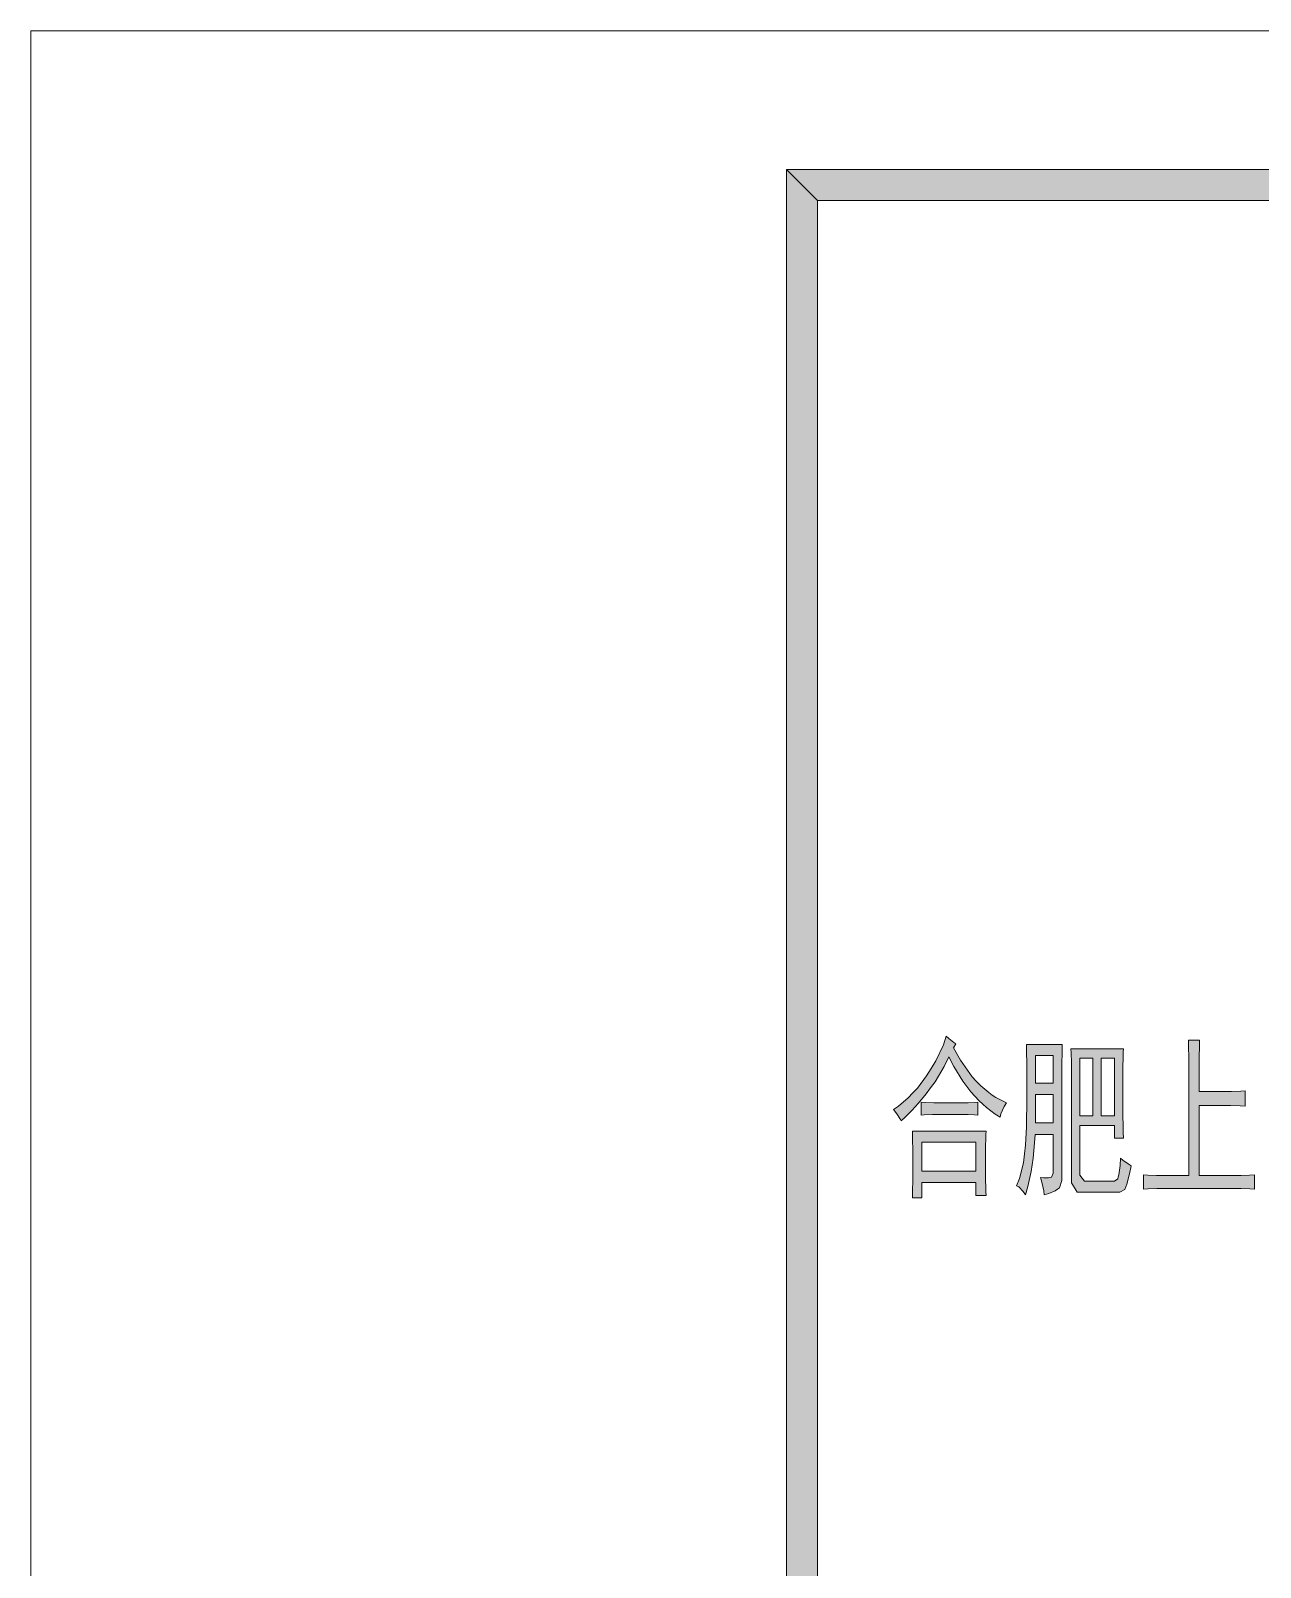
# Model space of a CAD drawing. Header units: millimetres. Extents: x 0 to 207, y 0 to 293.
# Drawn here: x 0 to 39.27, y 243.56 to 292.64 of the extents above; entities that cross this region are included whole.
import ezdxf

# ---------------------------------------------------------------- set-up
doc = ezdxf.new("R2010")
doc.units = ezdxf.units.MM

msp = doc.modelspace()

# ---------------------------------------------------------------- hatches: boundary and pattern name
h = msp.add_hatch(color=0)
h.dxf.hatch_style = 2
h.paths.add_polyline_path([(202.483861, 288.208861), (201.499611, 287.224611), (25.124833, 287.224611), (24.140583, 288.208861)])
h = msp.add_hatch(color=0)
h.dxf.hatch_style = 2
h.paths.add_polyline_path([(24.140583, 288.208861), (25.124833, 287.224611), (25.124833, 5.418667), (24.140583, 4.434417)])
h = msp.add_hatch(color=0)
h.dxf.hatch_style = 2
h.paths.add_polyline_path([(29.471056, 260.152444), (29.696833, 259.764389), (30.060194, 259.231694), (30.197778, 259.090583), (30.338889, 258.945944), (30.592889, 258.723694), (30.709306, 258.646083), (30.825722, 258.568472), (31.0515, 258.448528), (31.160861, 258.402667), (31.08325, 258.279194), (30.980944, 258.049889), (30.959778, 257.937), (30.804556, 258.035778), (30.525861, 258.247444), (30.402389, 258.356806), (30.275389, 258.469694), (30.024917, 258.751917), (29.897917, 258.92125), (29.770917, 259.094111), (29.478111, 259.563306), (29.315833, 259.863167), (29.167667, 259.563306), (28.878389, 259.072944), (28.73375, 258.878917), (28.592639, 258.684889), (28.345694, 258.3815), (28.246917, 258.268611), (28.144611, 258.15925), (27.922361, 257.937), (27.798889, 257.827639), (27.78125, 257.869972), (27.657778, 258.049889), (27.548417, 258.180417), (27.710694, 258.293306), (28.021139, 258.557889), (28.169306, 258.713111), (28.317472, 258.868333), (28.610278, 259.259917), (28.758444, 259.499806), (28.906611, 259.736167), (29.1465, 260.251222), (29.238222, 260.526389), (29.322889, 260.448778), (29.478111, 260.328833), (29.548667, 260.282972)])
h = msp.add_hatch(color=0)
h.paths.add_polyline_path([(32.243889, 256.010833), (32.346194, 256.00025), (32.497889, 256.00025), (32.547278, 256.010833), (32.596667, 256.021417), (32.649583, 256.155472), (32.649583, 256.278944), (32.649583, 257.383139), (32.074556, 257.383139), (32.060444, 257.118556), (32.011056, 256.63525), (31.982833, 256.420056), (31.951083, 256.204861), (31.841722, 255.725083), (31.764111, 255.456972), (31.693556, 255.569861), (31.555972, 255.710972), (31.485417, 255.74625), (31.577139, 255.979083), (31.704139, 256.487083), (31.732361, 256.765778), (31.764111, 257.040944), (31.799389, 257.626556), (31.802917, 257.937), (31.806444, 258.247444), (31.809972, 258.900083), (31.809972, 259.242278), (31.809972, 259.588), (31.802917, 260.096), (31.795861, 260.261806), (32.942389, 260.261806), (32.935333, 260.039556), (32.928278, 259.609167), (32.928278, 259.3975), (32.928278, 256.123722), (32.928278, 255.922639), (32.857722, 255.679222), (32.787167, 255.636889), (32.716611, 255.591028), (32.508472, 255.502833), (32.367361, 255.456972), (32.35325, 255.591028), (32.28975, 255.866194)])
h.paths.add_polyline_path([(32.649583, 257.760611), (32.649583, 258.66725), (32.088667, 258.66725), (32.088667, 257.760611)])
h.paths.add_polyline_path([(32.649583, 259.023556), (32.649583, 259.909028), (32.088667, 259.909028), (32.088667, 259.023556)])
h = msp.add_hatch(color=0)
h.paths.add_polyline_path([(34.89325, 260.12775), (34.886194, 260.028972), (34.879139, 259.355167), (34.879139, 258.780139), (34.879139, 258.201583), (34.886194, 257.450167), (34.89325, 257.273778), (34.614556, 257.273778), (34.614556, 257.672417), (33.499778, 257.672417), (33.499778, 256.278944), (33.499778, 256.088444), (33.647944, 255.901472), (33.796111, 255.901472), (34.522833, 255.901472), (34.6075, 255.901472), (34.713333, 255.9685), (34.730972, 256.032), (34.752139, 256.099028), (34.787417, 256.398889), (34.801528, 256.631722), (34.879139, 256.564694), (35.048472, 256.44475), (35.143722, 256.388306), (35.087278, 256.134306), (35.002611, 255.795639), (34.970861, 255.710972), (34.942639, 255.629833), (34.780361, 255.545167), (34.646306, 255.545167), (33.5915, 255.545167), (33.415111, 255.545167), (33.235194, 255.845028), (33.235194, 256.144889), (33.235194, 259.485694), (33.235194, 259.676194), (33.228139, 259.997222), (33.221083, 260.12775)])
h.paths.add_polyline_path([(34.614556, 257.982861), (34.614556, 259.820833), (34.180639, 259.820833), (34.180639, 257.982861)])
h.paths.add_polyline_path([(33.919583, 257.982861), (33.919583, 259.820833), (33.499778, 259.820833), (33.499778, 257.982861)])
h = msp.add_hatch(color=0)
h.dxf.hatch_style = 2
h.paths.add_polyline_path([(37.327417, 260.395861), (37.320361, 260.205361), (37.313306, 259.852583), (37.313306, 259.686778), (37.313306, 258.755444), (38.19525, 258.755444), (38.350472, 258.755444), (38.646806, 258.769556), (38.784389, 258.780139), (38.784389, 258.293306), (38.629167, 258.303889), (38.318722, 258.314472), (38.1635, 258.314472), (37.313306, 258.314472), (37.313306, 256.077861), (38.537444, 256.077861), (38.653861, 256.077861), (38.9255, 256.088444), (39.080722, 256.099028), (39.080722, 255.636889), (38.932556, 255.647472), (38.660917, 255.658056), (38.537444, 255.658056), (36.089167, 255.658056), (35.965694, 255.658056), (35.687, 255.647472), (35.531778, 255.636889), (35.531778, 256.099028), (35.676417, 256.088444), (35.955111, 256.077861), (36.089167, 256.077861), (36.98875, 256.077861), (36.98875, 259.665611), (36.98875, 259.831417), (36.978167, 260.194778), (36.971111, 260.395861)])
h = msp.add_hatch(color=0)
h.dxf.hatch_style = 2
h.paths.add_polyline_path([(29.81325, 258.402667), (29.936722, 258.402667), (30.151917, 258.41325), (30.247167, 258.423833), (30.247167, 258.004028), (30.144861, 258.014611), (29.936722, 258.025194), (29.827361, 258.025194), (28.959528, 258.025194), (28.79725, 258.025194), (28.532667, 258.014611), (28.433889, 258.004028), (28.433889, 258.423833), (28.578528, 258.41325), (28.843111, 258.402667), (28.959528, 258.402667)])
h = msp.add_hatch(color=0)
h.paths.add_polyline_path([(30.508222, 257.496028), (30.501167, 257.383139), (30.494111, 256.875139), (30.494111, 256.4765), (30.494111, 256.077861), (30.501167, 255.559278), (30.508222, 255.435806), (30.183667, 255.435806), (30.183667, 255.855611), (28.462111, 255.855611), (28.462111, 255.368778), (28.155194, 255.368778), (28.16225, 255.502833), (28.169306, 256.010833), (28.169306, 256.388306), (28.169306, 256.776361), (28.16225, 257.330222), (28.155194, 257.496028)])
h.paths.add_polyline_path([(30.183667, 256.211917), (30.183667, 257.139722), (28.462111, 257.139722), (28.462111, 256.211917)])

# ---------------------------------------------------------------- linework, layer by layer
at = {"color": 0, "lineweight": 0}
for points in [[(0, 0), (206.918278, 0), (206.918278, 292.643278), (0, 292.643278)], [(202.483861, 288.208861), (201.499611, 287.224611), (25.124833, 287.224611), (24.140583, 288.208861)], [(24.140583, 288.208861), (25.124833, 287.224611), (25.124833, 5.418667), (24.140583, 4.434417)], [(29.471056, 260.152444), (29.696833, 259.764389), (30.060194, 259.231694), (30.197778, 259.090583), (30.338889, 258.945944), (30.592889, 258.723694), (30.709306, 258.646083), (30.825722, 258.568472), (31.0515, 258.448528), (31.160861, 258.402667), (31.08325, 258.279194), (30.980944, 258.049889), (30.959778, 257.937), (30.804556, 258.035778), (30.525861, 258.247444), (30.402389, 258.356806), (30.275389, 258.469694), (30.024917, 258.751917), (29.897917, 258.92125), (29.770917, 259.094111), (29.478111, 259.563306), (29.315833, 259.863167), (29.167667, 259.563306), (28.878389, 259.072944), (28.73375, 258.878917), (28.592639, 258.684889), (28.345694, 258.3815), (28.246917, 258.268611), (28.144611, 258.15925), (27.922361, 257.937), (27.798889, 257.827639), (27.78125, 257.869972), (27.657778, 258.049889), (27.548417, 258.180417), (27.710694, 258.293306), (28.021139, 258.557889), (28.169306, 258.713111), (28.317472, 258.868333), (28.610278, 259.259917), (28.758444, 259.499806), (28.906611, 259.736167), (29.1465, 260.251222), (29.238222, 260.526389), (29.322889, 260.448778), (29.478111, 260.328833), (29.548667, 260.282972)], [(32.243889, 256.010833), (32.346194, 256.00025), (32.497889, 256.00025), (32.547278, 256.010833), (32.596667, 256.021417), (32.649583, 256.155472), (32.649583, 256.278944), (32.649583, 257.383139), (32.074556, 257.383139), (32.060444, 257.118556), (32.011056, 256.63525), (31.982833, 256.420056), (31.951083, 256.204861), (31.841722, 255.725083), (31.764111, 255.456972), (31.693556, 255.569861), (31.555972, 255.710972), (31.485417, 255.74625), (31.577139, 255.979083), (31.704139, 256.487083), (31.732361, 256.765778), (31.764111, 257.040944), (31.799389, 257.626556), (31.802917, 257.937), (31.806444, 258.247444), (31.809972, 258.900083), (31.809972, 259.242278), (31.809972, 259.588), (31.802917, 260.096), (31.795861, 260.261806), (32.942389, 260.261806), (32.935333, 260.039556), (32.928278, 259.609167), (32.928278, 259.3975), (32.928278, 256.123722), (32.928278, 255.922639), (32.857722, 255.679222), (32.787167, 255.636889), (32.716611, 255.591028), (32.508472, 255.502833), (32.367361, 255.456972), (32.35325, 255.591028), (32.28975, 255.866194)], [(34.89325, 260.12775), (34.886194, 260.028972), (34.879139, 259.355167), (34.879139, 258.780139), (34.879139, 258.201583), (34.886194, 257.450167), (34.89325, 257.273778), (34.614556, 257.273778), (34.614556, 257.672417), (33.499778, 257.672417), (33.499778, 256.278944), (33.499778, 256.088444), (33.647944, 255.901472), (33.796111, 255.901472), (34.522833, 255.901472), (34.6075, 255.901472), (34.713333, 255.9685), (34.730972, 256.032), (34.752139, 256.099028), (34.787417, 256.398889), (34.801528, 256.631722), (34.879139, 256.564694), (35.048472, 256.44475), (35.143722, 256.388306), (35.087278, 256.134306), (35.002611, 255.795639), (34.970861, 255.710972), (34.942639, 255.629833), (34.780361, 255.545167), (34.646306, 255.545167), (33.5915, 255.545167), (33.415111, 255.545167), (33.235194, 255.845028), (33.235194, 256.144889), (33.235194, 259.485694), (33.235194, 259.676194), (33.228139, 259.997222), (33.221083, 260.12775)], [(37.327417, 260.395861), (37.320361, 260.205361), (37.313306, 259.852583), (37.313306, 259.686778), (37.313306, 258.755444), (38.19525, 258.755444), (38.350472, 258.755444), (38.646806, 258.769556), (38.784389, 258.780139), (38.784389, 258.293306), (38.629167, 258.303889), (38.318722, 258.314472), (38.1635, 258.314472), (37.313306, 258.314472), (37.313306, 256.077861), (38.537444, 256.077861), (38.653861, 256.077861), (38.9255, 256.088444), (39.080722, 256.099028), (39.080722, 255.636889), (38.932556, 255.647472), (38.660917, 255.658056), (38.537444, 255.658056), (36.089167, 255.658056), (35.965694, 255.658056), (35.687, 255.647472), (35.531778, 255.636889), (35.531778, 256.099028), (35.676417, 256.088444), (35.955111, 256.077861), (36.089167, 256.077861), (36.98875, 256.077861), (36.98875, 259.665611), (36.98875, 259.831417), (36.978167, 260.194778), (36.971111, 260.395861)], [(32.649583, 259.023556), (32.649583, 259.909028), (32.088667, 259.909028), (32.088667, 259.023556)], [(33.919583, 257.982861), (33.919583, 259.820833), (33.499778, 259.820833), (33.499778, 257.982861)], [(34.614556, 257.982861), (34.614556, 259.820833), (34.180639, 259.820833), (34.180639, 257.982861)], [(32.649583, 257.760611), (32.649583, 258.66725), (32.088667, 258.66725), (32.088667, 257.760611)], [(29.81325, 258.402667), (29.936722, 258.402667), (30.151917, 258.41325), (30.247167, 258.423833), (30.247167, 258.004028), (30.144861, 258.014611), (29.936722, 258.025194), (29.827361, 258.025194), (28.959528, 258.025194), (28.79725, 258.025194), (28.532667, 258.014611), (28.433889, 258.004028), (28.433889, 258.423833), (28.578528, 258.41325), (28.843111, 258.402667), (28.959528, 258.402667)], [(30.508222, 257.496028), (30.501167, 257.383139), (30.494111, 256.875139), (30.494111, 256.4765), (30.494111, 256.077861), (30.501167, 255.559278), (30.508222, 255.435806), (30.183667, 255.435806), (30.183667, 255.855611), (28.462111, 255.855611), (28.462111, 255.368778), (28.155194, 255.368778), (28.16225, 255.502833), (28.169306, 256.010833), (28.169306, 256.388306), (28.169306, 256.776361), (28.16225, 257.330222), (28.155194, 257.496028)], [(30.183667, 256.211917), (30.183667, 257.139722), (28.462111, 257.139722), (28.462111, 256.211917)]]:
    msp.add_lwpolyline(points, close=True, dxfattribs=at)

doc.saveas('drawing.dxf')
